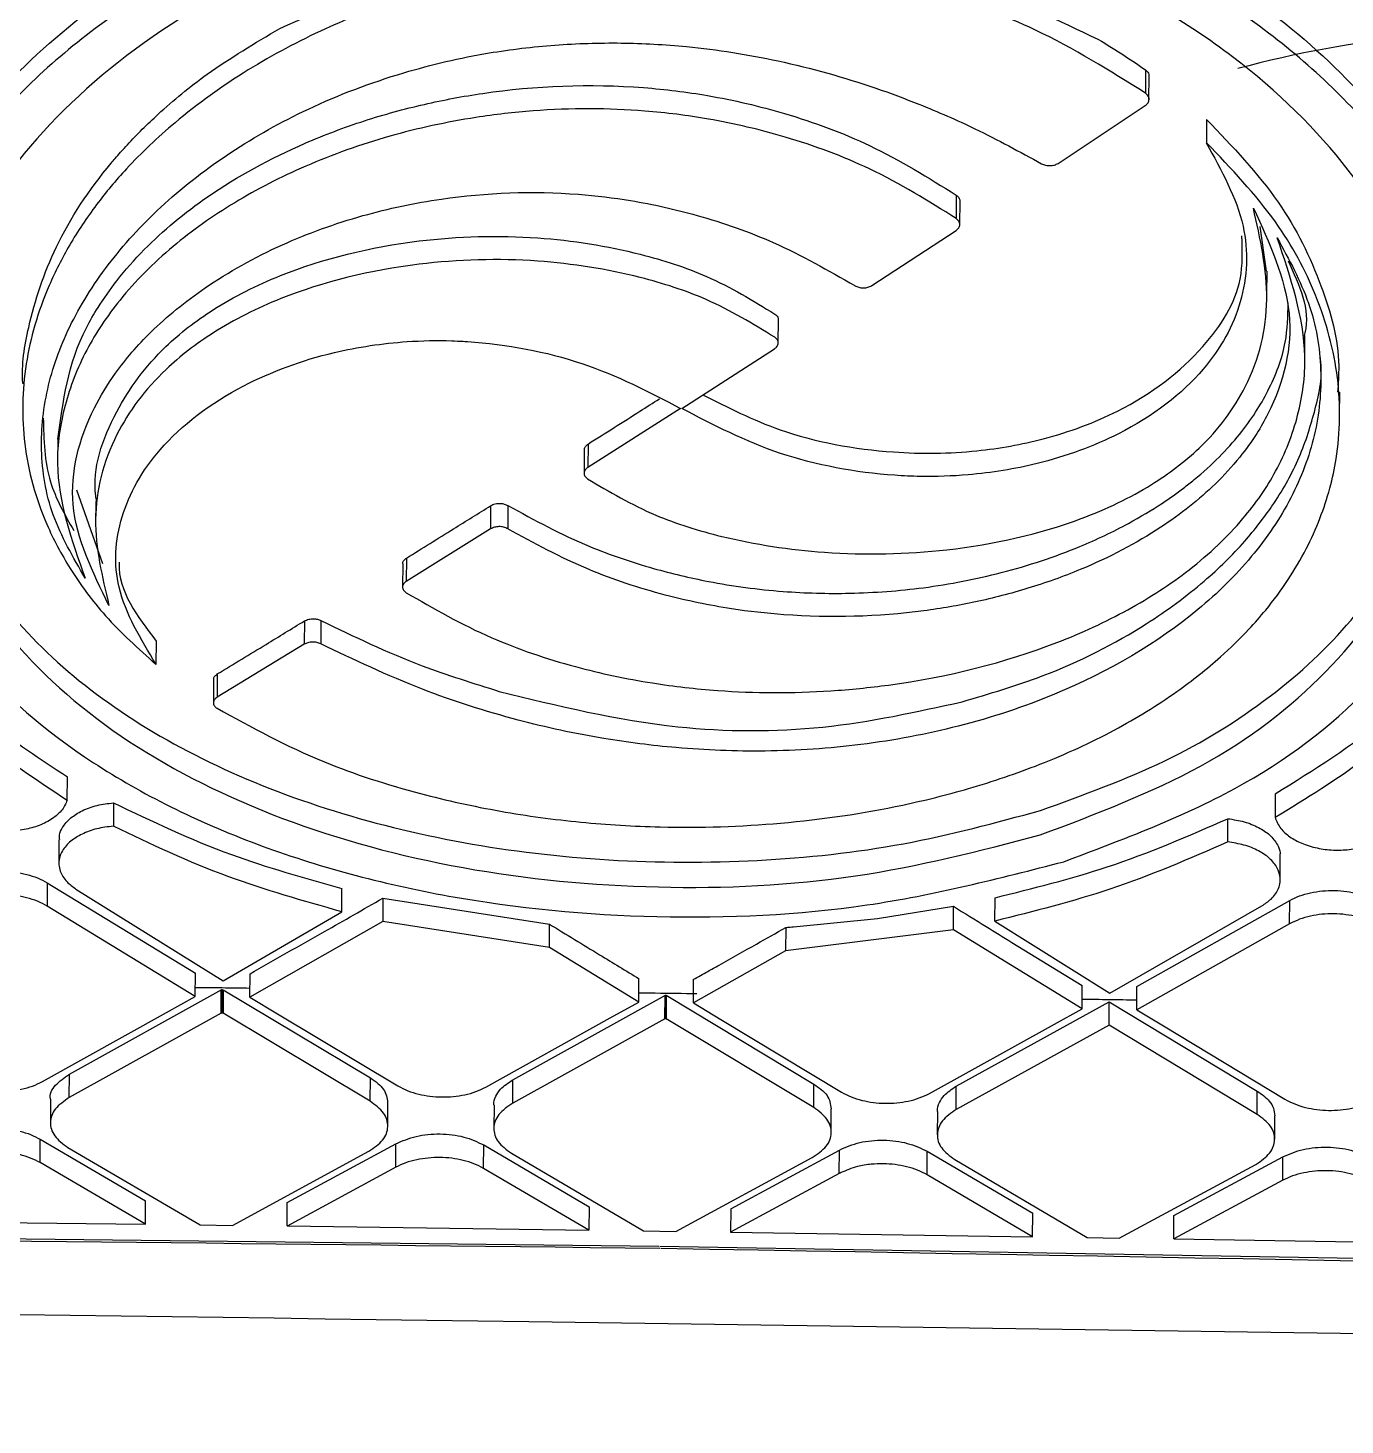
# Model space of a CAD drawing. Extents: x 943 to 1030, y 781 to 934.
# Drawn here: x 1008.82 to 1009.88, y 876.994 to 878.118 of the extents above; entities that cross this region are included whole.
import ezdxf

# ---------------------------------------------------------------- set-up
doc = ezdxf.new("R2010")
doc.units = 0
doc.header["$MEASUREMENT"] = 0
doc.layers.add('1', color=4, linetype='Continuous')

# ---------------------------------------------------------------- blocks, each defined once
blk = doc.blocks.new('AIRA')
at = {"layer": '1', "color": 3, "linetype": 'Continuous', "lineweight": 25}
for p, q in [((66.5416, 74.918), (66.5415, 74.8993)), ((66.5444, 74.8943), (66.5446, 74.913)), ((66.4713, 74.8428), (66.5414, 74.8893)), ((66.5908, 74.8781), (66.5907, 74.8594)), ((66.3893, 74.8172), (66.3892, 74.7985)), ((66.3921, 74.7936), (66.3923, 74.8123)), ((66.3213, 74.7445), (66.3891, 74.7887)), ((66.6335, 74.7919), (66.6387, 74.7562)), ((66.6393, 74.7375), (66.6394, 74.7562)), ((66.246, 74.6983), (66.2461, 74.717)), ((66.6698, 74.6855), (66.6699, 74.7042)), ((66.1683, 74.6456), (66.2429, 74.6935)), ((66.6978, 74.6399), (66.698, 74.6587)), ((66.1674, 74.6456), (66.0928, 74.5982)), ((65.666, 74.6208), (65.6659, 74.6021)), ((66.0929, 74.617), (66.0928, 74.5982)), ((66.0899, 74.6123), (66.0898, 74.5936)), ((65.6811, 74.5802), (65.7021, 74.521)), ((65.6966, 74.5709), (65.6965, 74.5522)), ((66.0145, 74.5674), (66.0144, 74.5487)), ((66.0283, 74.5675), (66.0282, 74.5488)), ((66.0144, 74.5487), (65.9466, 74.5065)), ((65.9468, 74.5252), (65.9466, 74.5065)), ((65.9437, 74.5207), (65.9436, 74.5019)), ((65.8646, 74.4747), (65.8645, 74.4559)), ((65.8779, 74.475), (65.8777, 74.4563)), ((65.7452, 74.4583), (65.7451, 74.4396)), ((65.8645, 74.4559), (65.7944, 74.4133)), ((65.7915, 74.4276), (65.7914, 74.4088)), ((65.7945, 74.432), (65.7944, 74.4133)), ((65.6737, 74.3305), (65.6738, 74.3492)), ((66.646, 74.3354), (66.6459, 74.3167)), ((65.7109, 74.3283), (65.7108, 74.3096)), ((66.6078, 74.2969), (66.6079, 74.3156)), ((65.667, 74.2985), (65.6669, 74.2797)), ((66.65, 74.2665), (66.6501, 74.2853)), ((65.6576, 74.264), (65.6575, 74.2452)), ((65.6576, 74.264), (65.7768, 74.1914)), ((65.6807, 74.259), (65.7991, 74.1852)), ((65.8946, 74.2407), (65.8947, 74.2595)), ((65.7767, 74.1726), (65.6575, 74.2452)), ((65.9278, 74.2516), (65.9277, 74.2328)), ((65.9278, 74.2516), (66.0618, 74.2308)), ((66.3259, 74.2354), (66.387, 74.2451)), ((66.387, 74.2263), (66.387, 74.2451)), ((66.4204, 74.2332), (66.4205, 74.252)), ((66.513, 74.1751), (66.6352, 74.2454)), ((66.5347, 74.1807), (66.6577, 74.2498)), ((66.6576, 74.231), (66.6577, 74.2498)), ((65.7991, 74.1852), (65.8946, 74.2407)), ((65.9277, 74.2328), (65.8207, 74.1721)), ((66.0618, 74.212), (65.9277, 74.2328)), ((66.0618, 74.212), (66.0618, 74.2308)), ((66.2583, 74.2285), (66.3259, 74.2354)), ((66.4204, 74.2332), (66.513, 74.1751)), ((66.6576, 74.231), (66.5346, 74.1619)), ((66.252, 74.2281), (66.2519, 74.2093)), ((66.387, 74.2263), (66.2519, 74.2093)), ((66.4906, 74.1626), (66.387, 74.2263)), ((66.1337, 74.1681), (66.0618, 74.212)), ((66.2519, 74.2093), (66.1777, 74.1674)), ((66.4341, 74.216), (66.4907, 74.1814)), ((65.7767, 74.1726), (65.7768, 74.1914)), ((65.8207, 74.1721), (65.8208, 74.1909)), ((66.1337, 74.1681), (66.1338, 74.1869)), ((66.1777, 74.1674), (66.1777, 74.1863)), ((65.6754, 74.1101), (65.7982, 74.1782)), ((65.7976, 74.1591), (65.7977, 74.178)), ((65.7984, 74.1596), (65.7984, 74.1784)), ((65.7992, 74.1779), (65.7991, 74.1591)), ((65.7992, 74.1779), (65.9177, 74.1071)), ((66.4906, 74.1626), (66.4907, 74.1814)), ((66.5346, 74.1619), (66.5347, 74.1807)), ((65.7535, 74.1596), (65.7767, 74.1726)), ((65.8207, 74.1721), (65.843, 74.1587)), ((66.0324, 74.1056), (66.1551, 74.1736)), ((66.1108, 74.1553), (66.1337, 74.1681)), ((66.1548, 74.1546), (66.1549, 74.1734)), ((66.1553, 74.1549), (66.1554, 74.1738)), ((66.1557, 74.1736), (66.2746, 74.1021)), ((66.1559, 74.1734), (66.1558, 74.1546)), ((66.1777, 74.1674), (66.1998, 74.154)), ((66.3893, 74.1004), (66.5123, 74.1683)), ((66.5123, 74.1683), (66.6316, 74.0965)), ((66.5123, 74.1494), (66.5123, 74.1682)), ((65.6537, 74.1041), (65.7535, 74.1596)), ((65.7976, 74.1591), (65.6753, 74.0912)), ((65.7976, 74.1591), (65.7984, 74.1596)), ((65.7984, 74.1596), (65.7991, 74.1591)), ((65.9176, 74.0882), (65.7991, 74.1591)), ((65.843, 74.1587), (65.9399, 74.1006)), ((66.0106, 74.0996), (66.1108, 74.1553)), ((66.1548, 74.1546), (66.0323, 74.0867)), ((66.1548, 74.1546), (66.1553, 74.1549)), ((66.1553, 74.1549), (66.1558, 74.1546)), ((66.2745, 74.0833), (66.1558, 74.1546)), ((66.1998, 74.154), (66.2969, 74.0956)), ((66.4683, 74.1502), (66.4906, 74.1626)), ((66.5346, 74.1619), (66.5561, 74.1488)), ((66.3676, 74.0945), (66.4683, 74.1502)), ((66.5123, 74.1494), (66.3892, 74.0816)), ((66.6315, 74.0777), (66.5123, 74.1494)), ((66.5561, 74.1488), (66.6538, 74.0899)), ((65.6753, 74.0912), (65.6754, 74.1101)), ((65.9176, 74.0882), (65.9177, 74.1071)), ((66.0323, 74.0867), (66.0324, 74.1056)), ((66.2745, 74.0833), (66.2746, 74.1021)), ((66.3892, 74.0816), (66.3893, 74.1004)), ((66.6315, 74.0777), (66.6316, 74.0965)), ((65.6602, 74.0898), (65.6601, 74.0709)), ((65.9317, 74.0682), (65.9318, 74.0871)), ((66.0172, 74.0852), (66.0171, 74.0663)), ((66.2886, 74.0633), (66.2887, 74.0822)), ((66.3741, 74.0801), (66.374, 74.0612)), ((66.6456, 74.0577), (66.6457, 74.0765)), ((65.6519, 74.0389), (65.652, 74.0577)), ((65.652, 74.0577), (65.7368, 74.0082)), ((65.6742, 74.051), (65.7807, 73.9888)), ((65.8507, 74.0067), (65.9382, 74.0541)), ((65.9381, 74.0352), (65.9382, 74.0541)), ((66.0088, 74.0342), (66.0089, 74.0531)), ((66.0089, 74.0531), (66.0937, 74.0034)), ((65.8066, 73.9884), (65.9165, 74.048)), ((66.0312, 74.0464), (66.1376, 73.9839)), ((66.1636, 73.9835), (66.2734, 74.043)), ((66.2077, 74.0018), (66.2952, 74.049)), ((66.2951, 74.0302), (66.2952, 74.049)), ((66.3658, 74.0291), (66.3659, 74.048)), ((66.3659, 74.048), (66.4508, 73.9982)), ((66.3881, 74.0413), (66.4947, 73.9786)), ((66.5644, 73.9964), (66.6521, 74.0436)), ((66.652, 74.0247), (66.6521, 74.0435)), ((65.7367, 73.9893), (65.6519, 74.0389)), ((65.9381, 74.0352), (65.8506, 73.9878)), ((66.0936, 73.9845), (66.0088, 74.0342)), ((66.2951, 74.0302), (66.2076, 73.9829)), ((66.4507, 73.9793), (66.3658, 74.0291)), ((66.5204, 73.9782), (66.6304, 74.0375)), ((66.652, 74.0247), (66.5643, 73.9775)), ((66.1499, 73.9714), (63.2414, 74.0056)), ((65.7367, 73.9893), (65.7368, 74.0082)), ((65.8506, 73.9879), (65.8507, 74.0067)), ((66.0937, 74.0034), (66.0936, 73.9845)), ((66.2077, 74.0018), (66.2076, 73.9829)), ((66.4507, 73.9793), (66.4508, 73.9982)), ((66.5643, 73.9775), (66.5644, 73.9964)), ((65.4935, 73.9924), (65.7367, 73.9893)), ((65.7807, 73.9888), (65.8066, 73.9884)), ((65.8506, 73.9879), (66.0936, 73.9845)), ((66.1376, 73.9839), (66.1636, 73.9835)), ((66.2076, 73.9829), (66.4507, 73.9793)), ((66.4947, 73.9786), (66.5204, 73.9782)), ((66.5643, 73.9775), (66.808, 73.9736)), ((69.5833, 73.9126), (66.1508, 73.9714))]:
    blk.add_line(p, q, dxfattribs=at)
blk.add_arc((66.8462, 74.0675), 0.8821, 95.6908, 105.1331, dxfattribs=at)
for points, knots in [([(65.5213, 74.6608), (65.5206, 74.6752), (65.5185, 74.7177), (65.5422, 74.7891), (65.5899, 74.8706), (65.6611, 74.9455), (65.7518, 75.01), (65.8583, 75.0615), (65.9766, 75.0972), (66.1023, 75.1155), (66.2303, 75.1153), (66.3561, 75.0969), (66.4747, 75.061), (66.5815, 75.0092), (66.6725, 74.9442), (66.7444, 74.8691), (66.7929, 74.7871), (66.8176, 74.7133), (66.8156, 74.6685), (66.8148, 74.6518)], [0, 0, 0, 0, 0.032147, 0.094364, 0.156218, 0.218419, 0.280436, 0.342452, 0.40464, 0.466501, 0.528728, 0.590641, 0.652742, 0.714892, 0.776828, 0.839045, 0.900888, 0.963085, 1, 1, 1, 1]), ([(66.4758, 74.281), (66.4238, 74.2676), (66.3198, 74.2408), (66.1479, 74.2328), (65.9789, 74.249), (65.8222, 74.2913), (65.6893, 74.3573), (65.5892, 74.4436), (65.5286, 74.5455), (65.5112, 74.6568), (65.5385, 74.7707), (65.6088, 74.8792), (65.7174, 74.9737), (65.8567, 75.0461), (66.017, 75.0904), (66.1876, 75.1025), (66.3569, 75.0818), (66.5133, 75.0296), (66.6461, 74.9509), (66.7466, 74.8521), (66.8074, 74.7409), (66.8246, 74.6262), (66.7973, 74.5157), (66.7266, 74.4176), (66.6196, 74.3351), (66.5237, 74.299), (66.4758, 74.281)], [0, 0, 0, 0, 0.0416073, 0.0832415, 0.1248684, 0.1664634, 0.208051, 0.2497011, 0.2914263, 0.3332008, 0.3749698, 0.4167, 0.4583912, 0.5000236, 0.5416071, 0.5831929, 0.624799, 0.6664157, 0.7080563, 0.7497138, 0.7913821, 0.8331245, 0.8749395, 0.9167276, 0.958401, 1, 1, 1, 1]), ([(66.4569, 74.3025), (66.4081, 74.2898), (66.3105, 74.2645), (66.1491, 74.2568), (65.9904, 74.2721), (65.8434, 74.3121), (65.7187, 74.3744), (65.6248, 74.4558), (65.568, 74.5517), (65.5517, 74.6563), (65.5772, 74.7632), (65.6432, 74.8648), (65.7451, 74.9531), (65.8758, 75.0207), (66.0262, 75.062), (66.1864, 75.0732), (66.3453, 75.0539), (66.492, 75.0052), (66.6167, 74.9317), (66.711, 74.8393), (66.7681, 74.7353), (66.7841, 74.6276), (66.7585, 74.5238), (66.6922, 74.4313), (66.5918, 74.3536), (66.5019, 74.3195), (66.4569, 74.3025)], [0, 0, 0, 0, 0.04161, 0.083271, 0.124923, 0.166513, 0.208078, 0.24971, 0.291446, 0.33324, 0.375013, 0.41673, 0.458406, 0.500035, 0.541625, 0.583217, 0.624828, 0.666452, 0.708096, 0.749746, 0.791398, 0.83314, 0.874969, 0.916762, 0.958421, 1, 1, 1, 1]), ([(65.8449, 74.9514), (65.8783, 74.9661), (65.9451, 74.9955), (66.0611, 75.0191), (66.1804, 75.026), (66.2977, 75.0147), (66.4085, 74.988), (66.4717, 74.9578), (66.5033, 74.9427)], [0, 0, 0, 0, 0.169303, 0.338553, 0.507998, 0.672476, 0.836534, 1, 1, 1, 1]), ([(66.5415, 74.8993), (66.5128, 74.9173), (66.463, 74.9486), (66.3833, 74.9786), (66.3142, 74.9966), (66.2493, 75.007), (66.1739, 75.0124), (66.0861, 75.0087), (66.0038, 74.994), (65.9353, 74.9735), (65.8774, 74.9505), (65.8163, 74.918), (65.763, 74.8795), (65.7238, 74.8423), (65.696, 74.809), (65.6751, 74.7777), (65.6586, 74.7451), (65.6471, 74.7131), (65.6375, 74.6704), (65.6366, 74.616), (65.6516, 74.5608), (65.676, 74.5151), (65.7041, 74.4766), (65.7309, 74.4524), (65.7451, 74.4396)], [0, 0, 0, 0, 0.071765, 0.125006, 0.16829, 0.20998, 0.250058, 0.311062, 0.374943, 0.409259, 0.450926, 0.499892, 0.55297, 0.594623, 0.624816, 0.657688, 0.689468, 0.720167, 0.749798, 0.811119, 0.874697, 0.911518, 0.953228, 1, 1, 1, 1]), ([(65.6381, 74.6656), (65.638, 74.6657), (65.6367, 74.6807), (65.643, 74.7179), (65.6624, 74.7781), (65.692, 74.8228), (65.7126, 74.8472), (65.717, 74.8521), (65.7279, 74.8642), (65.7498, 74.8859), (65.7892, 74.9184), (65.8248, 74.9395), (65.8449, 74.9514)], [0, 0, 0, 0, 0.001733, 0.141663, 0.346493, 0.569859, 0.583137, 0.600526, 0.622026, 0.711151, 0.837165, 1, 1, 1, 1]), ([(65.6881, 74.5092), (65.6784, 74.526), (65.6593, 74.5589), (65.6507, 74.6119), (65.6564, 74.6641), (65.6755, 74.7154), (65.7071, 74.7647), (65.7504, 74.8112), (65.804, 74.8527), (65.8684, 74.8889), (65.9391, 74.9158), (66.0069, 74.9317), (66.066, 74.9387), (66.1194, 74.9404), (66.1799, 74.9371), (66.2493, 74.926), (66.3114, 74.9086), (66.3635, 74.8891), (66.4088, 74.8694), (66.4404, 74.8521), (66.458, 74.8425)], [0, 0, 0, 0, 0.065194, 0.128364, 0.190127, 0.250499, 0.313175, 0.375745, 0.438233, 0.500702, 0.568919, 0.62554, 0.667532, 0.70929, 0.75054, 0.809494, 0.875552, 0.906193, 0.947652, 1, 1, 1, 1]), ([(66.5033, 74.9427), (66.5106, 74.9383), (66.5238, 74.9303), (66.5362, 74.9218), (66.5416, 74.918)], [0, 0, 0, 0, 0.5600013, 1, 1, 1, 1]), ([(66.5416, 74.918), (66.5426, 74.9172), (66.5443, 74.9157), (66.5444, 74.9138), (66.5444, 74.913)], [0, 0, 0, 0, 0.560879, 1, 1, 1, 1]), ([(65.6662, 74.6208), (65.6702, 74.6512), (65.675, 74.6873), (65.6994, 74.7288), (65.7143, 74.7501), (65.7415, 74.781), (65.7893, 74.8207), (65.8513, 74.8546), (65.9118, 74.8775), (65.9599, 74.8907), (66.034, 74.9047), (66.1123, 74.9077), (66.1937, 74.8976), (66.2556, 74.883), (66.325, 74.8573), (66.3668, 74.8313), (66.3893, 74.8172)], [0, 0, 0, 0, 0.138777, 0.165083, 0.200075, 0.243726, 0.325075, 0.425818, 0.480585, 0.532687, 0.581782, 0.712391, 0.765022, 0.830747, 0.908851, 1, 1, 1, 1]), ([(66.5414, 74.8893), (66.5422, 74.89), (66.5439, 74.8915), (66.5447, 74.8943), (66.544, 74.8971), (66.5423, 74.8985), (66.5415, 74.8993)], [0, 0, 0, 0, 0.250502, 0.500463, 0.75034, 1, 1, 1, 1]), ([(66.3892, 74.7985), (66.3668, 74.8125), (66.3251, 74.8385), (66.256, 74.8641), (66.1943, 74.8787), (66.1412, 74.8854), (66.0938, 74.8873), (66.0483, 74.8856), (65.9939, 74.8793), (65.9315, 74.8657), (65.8659, 74.8423), (65.8072, 74.8121), (65.7562, 74.776), (65.7162, 74.7356), (65.6871, 74.6921), (65.6701, 74.6478), (65.661, 74.5851), (65.6772, 74.5397), (65.6881, 74.5092)], [0, 0, 0, 0, 0.079212, 0.147067, 0.204154, 0.249841, 0.288685, 0.32878, 0.369751, 0.433602, 0.500202, 0.562695, 0.62519, 0.692363, 0.749977, 0.810913, 0.872908, 1, 1, 1, 1]), ([(66.5908, 74.8781), (66.6116, 74.8564), (66.6516, 74.8143), (66.6844, 74.7463), (66.6987, 74.6941), (66.6967, 74.6658), (66.6962, 74.6587)], [0, 0, 0, 0, 0.323989, 0.626257, 0.906917, 1, 1, 1, 1]), ([(65.7943, 74.4044), (65.8221, 74.3891), (65.872, 74.3619), (65.9515, 74.3364), (66.0214, 74.3209), (66.0863, 74.3121), (66.1619, 74.3075), (66.2498, 74.3103), (66.333, 74.3226), (66.4022, 74.3399), (66.4599, 74.3595), (66.5166, 74.3855), (66.5646, 74.4151), (66.5997, 74.443), (66.6227, 74.4653), (66.6409, 74.486), (66.6567, 74.5075), (66.6712, 74.5322), (66.6823, 74.5568), (66.6903, 74.581), (66.6982, 74.6184), (66.6992, 74.6706), (66.6818, 74.7351), (66.6475, 74.7999), (66.6106, 74.8386), (66.5907, 74.8594)], [0, 0, 0, 0, 0.0698202, 0.1250185, 0.1680811, 0.2097559, 0.2500688, 0.3111713, 0.3749516, 0.4110505, 0.4525719, 0.4999024, 0.5447512, 0.5805629, 0.6072528, 0.624872, 0.6517482, 0.6777148, 0.702742, 0.7268055, 0.7498886, 0.8117375, 0.8747931, 0.9325963, 1, 1, 1, 1]), ([(66.5905, 74.8593), (66.6027, 74.8372), (66.6258, 74.7956), (66.6226, 74.7313), (66.5902, 74.6718), (66.5307, 74.6265), (66.461, 74.6009), (66.4052, 74.5918), (66.3663, 74.5905), (66.3148, 74.5928), (66.2445, 74.6059), (66.1938, 74.6324), (66.1683, 74.6456)], [0, 0, 0, 0, 0.132033, 0.249113, 0.361943, 0.498691, 0.597233, 0.672135, 0.722671, 0.749381, 0.874278, 1, 1, 1, 1]), ([(66.458, 74.8425), (66.459, 74.8421), (66.4611, 74.8412), (66.4648, 74.8409), (66.4684, 74.8413), (66.4703, 74.8423), (66.4713, 74.8428)], [0, 0, 0, 0, 0.250549, 0.500354, 0.750161, 1, 1, 1, 1]), ([(65.7073, 74.4872), (65.6942, 74.5138), (65.6689, 74.5652), (65.6854, 74.631), (65.7131, 74.6766), (65.7418, 74.7098), (65.7858, 74.7456), (65.8435, 74.7778), (65.9087, 74.8015), (65.9886, 74.8185), (66.063, 74.8213), (66.1318, 74.8129), (66.1852, 74.8009), (66.2474, 74.779), (66.2863, 74.7566), (66.3076, 74.7445)], [0, 0, 0, 0, 0.1297544, 0.2495371, 0.2946561, 0.3515778, 0.4199063, 0.5000344, 0.5733095, 0.6393598, 0.749656, 0.7922683, 0.8482937, 0.9172429, 1, 1, 1, 1]), ([(66.3893, 74.8172), (66.3903, 74.8164), (66.392, 74.8149), (66.3921, 74.8131), (66.3921, 74.8123)], [0, 0, 0, 0, 0.562186, 1, 1, 1, 1]), ([(66.6284, 74.8069), (66.6414, 74.7787), (66.6668, 74.7236), (66.6516, 74.6609), (66.6306, 74.624), (66.6169, 74.605), (66.5929, 74.5788), (66.5523, 74.5466), (66.4999, 74.5191), (66.4481, 74.5006), (66.4058, 74.4896), (66.341, 74.4784), (66.2735, 74.4765), (66.2039, 74.4844), (66.1505, 74.4956), (66.0883, 74.5161), (66.0494, 74.5372), (66.0282, 74.5488)], [0, 0, 0, 0, 0.12746, 0.249501, 0.275267, 0.307517, 0.346177, 0.415837, 0.49999, 0.548295, 0.594048, 0.637018, 0.749672, 0.792361, 0.848381, 0.917299, 1, 1, 1, 1]), ([(66.0925, 74.589), (66.1101, 74.5786), (66.1424, 74.5595), (66.2078, 74.5392), (66.2874, 74.527), (66.3882, 74.5291), (66.4793, 74.5497), (66.5452, 74.5815), (66.5918, 74.617), (66.6286, 74.6665), (66.6448, 74.7336), (66.6339, 74.7823), (66.6284, 74.8069)], [0, 0, 0, 0, 0.082274, 0.151495, 0.250332, 0.365358, 0.499812, 0.582327, 0.651616, 0.749665, 0.873373, 1, 1, 1, 1]), ([(66.3891, 74.7887), (66.3899, 74.7894), (66.3916, 74.7908), (66.3924, 74.7936), (66.3917, 74.7963), (66.39, 74.7978), (66.3892, 74.7985)], [0, 0, 0, 0, 0.2505217, 0.5004376, 0.7502919, 1, 1, 1, 1]), ([(65.6973, 74.571), (65.6971, 74.5724), (65.6932, 74.5961), (65.7085, 74.6404), (65.7447, 74.6911), (65.7921, 74.7276), (65.8578, 74.7609), (65.9484, 74.7831), (66.0491, 74.7859), (66.1277, 74.7733), (66.1932, 74.7522), (66.2256, 74.7324), (66.2433, 74.7216)], [0, 0, 0, 0, 0.008817, 0.148, 0.264943, 0.342362, 0.431859, 0.588952, 0.715499, 0.827521, 0.906027, 1, 1, 1, 1]), ([(66.6476, 74.7829), (66.6571, 74.7655), (66.6759, 74.7309), (66.6849, 74.6767), (66.6798, 74.6238), (66.6605, 74.573), (66.6287, 74.5257), (66.5712, 74.4688), (66.4907, 74.4211), (66.3937, 74.3889), (66.3145, 74.3739), (66.2375, 74.3687), (66.1677, 74.3715), (66.1009, 74.3799), (66.0318, 74.395), (65.9542, 74.4198), (65.9045, 74.4435), (65.8777, 74.4563)], [0, 0, 0, 0, 0.063374, 0.126016, 0.188529, 0.250442, 0.313233, 0.375705, 0.500277, 0.569246, 0.633507, 0.694135, 0.750208, 0.796792, 0.853759, 0.921501, 1, 1, 1, 1]), ([(65.9465, 74.4974), (65.9687, 74.4846), (66.01, 74.4609), (66.0786, 74.4377), (66.1406, 74.4245), (66.1944, 74.4183), (66.2426, 74.4165), (66.2887, 74.418), (66.3675, 74.4258), (66.451, 74.4469), (66.5285, 74.4827), (66.5798, 74.516), (66.6197, 74.5539), (66.6489, 74.5959), (66.6659, 74.6399), (66.6745, 74.7032), (66.6584, 74.751), (66.6476, 74.7829)], [0, 0, 0, 0, 0.0783399, 0.1457765, 0.2031057, 0.2499682, 0.2894403, 0.3299482, 0.3712779, 0.4999912, 0.5625451, 0.6250215, 0.6931382, 0.749874, 0.8122081, 0.8747125, 1, 1, 1, 1]), ([(66.1854, 74.6566), (66.2054, 74.6464), (66.2506, 74.6234), (66.3293, 74.6087), (66.4024, 74.6095), (66.4644, 74.6208), (66.5315, 74.6457), (66.5888, 74.69), (66.6207, 74.7412), (66.6196, 74.7727), (66.6192, 74.7845)], [0, 0, 0, 0, 0.124094, 0.281248, 0.392494, 0.48395, 0.598642, 0.772306, 0.915201, 1, 1, 1, 1]), ([(66.2432, 74.7029), (66.2255, 74.7137), (66.1931, 74.7335), (66.1276, 74.7546), (66.0492, 74.7672), (65.9485, 74.7644), (65.8581, 74.7423), (65.7923, 74.7091), (65.745, 74.6727), (65.7073, 74.6219), (65.6909, 74.5555), (65.7018, 74.5102), (65.7073, 74.4872)], [0, 0, 0, 0, 0.082733, 0.151849, 0.250467, 0.361894, 0.499977, 0.578834, 0.647005, 0.749791, 0.872792, 1, 1, 1, 1]), ([(66.6564, 74.7645), (66.6654, 74.7449), (66.6747, 74.7245), (66.6696, 74.705), (66.6694, 74.7043)], [0, 0, 0, 0, 0.963364, 1, 1, 1, 1]), ([(66.3076, 74.7444), (66.3086, 74.7439), (66.3106, 74.7429), (66.3145, 74.7425), (66.3183, 74.7429), (66.3203, 74.744), (66.3213, 74.7445)], [0, 0, 0, 0, 0.2506527, 0.5004757, 0.7502623, 1, 1, 1, 1]), ([(66.0283, 74.5675), (66.0496, 74.5559), (66.0859, 74.5362), (66.1418, 74.5172), (66.194, 74.5048), (66.2472, 74.4976), (66.3056, 74.4961), (66.3651, 74.5005), (66.4281, 74.5128), (66.4833, 74.5311), (66.5255, 74.5512), (66.5527, 74.5675), (66.5698, 74.5796), (66.5853, 74.5918), (66.6009, 74.606), (66.6173, 74.6242), (66.6303, 74.642), (66.6442, 74.6664), (66.6556, 74.6957), (66.6562, 74.7199), (66.6565, 74.7305)], [0, 0, 0, 0, 0.097009, 0.164686, 0.21929, 0.290654, 0.353123, 0.422687, 0.499092, 0.582469, 0.639622, 0.683123, 0.71277, 0.728617, 0.768943, 0.806778, 0.841951, 0.874365, 0.945146, 1, 1, 1, 1]), ([(66.2433, 74.7216), (66.2442, 74.7208), (66.2458, 74.7195), (66.2459, 74.7177), (66.2459, 74.717)], [0, 0, 0, 0, 0.570604, 1, 1, 1, 1]), ([(66.2429, 74.6935), (66.2437, 74.6942), (66.2454, 74.6955), (66.2462, 74.6982), (66.2456, 74.7008), (66.244, 74.7022), (66.2432, 74.7029)], [0, 0, 0, 0, 0.25059, 0.50046, 0.750279, 1, 1, 1, 1]), ([(65.7453, 74.4397), (65.7329, 74.46), (65.7098, 74.4978), (65.7133, 74.5589), (65.7458, 74.6169), (65.8072, 74.664), (65.8803, 74.691), (65.9391, 74.6998), (65.9743, 74.7005), (65.9902, 74.6998), (65.9944, 74.6996), (65.9955, 74.6995), (66.0276, 74.6974), (66.0912, 74.6853), (66.142, 74.6589), (66.1674, 74.6456)], [0, 0, 0, 0, 0.134297, 0.249137, 0.364308, 0.498759, 0.6074, 0.685672, 0.73276, 0.744881, 0.748075, 0.749211, 0.74935, 0.874263, 1, 1, 1, 1]), ([(66.3939, 74.4096), (66.4159, 74.4161), (66.4701, 74.4322), (66.5357, 74.466), (66.5877, 74.5042), (66.6205, 74.5364), (66.6458, 74.569), (66.6657, 74.6036), (66.678, 74.6426), (66.6845, 74.6705), (66.6824, 74.6854), (66.6822, 74.6867)], [0, 0, 0, 0, 0.132855, 0.328663, 0.45937, 0.568788, 0.658166, 0.768986, 0.878983, 0.98919, 1, 1, 1, 1]), ([(65.5611, 74.6612), (65.5606, 74.6484), (65.5592, 74.6093), (65.5821, 74.5465), (65.6272, 74.4761), (65.6945, 74.414), (65.7797, 74.362), (65.8802, 74.3218), (65.9914, 74.2942), (66.1094, 74.2802), (66.2295, 74.2799), (66.3483, 74.2926), (66.4209, 74.3124), (66.4572, 74.3222)], [0, 0, 0, 0, 0.046299, 0.141507, 0.237113, 0.332134, 0.427706, 0.522982, 0.618258, 0.713503, 0.808867, 0.904532, 1, 1, 1, 1]), ([(66.0929, 74.617), (66.1068, 74.6258), (66.126, 74.6379), (66.1451, 74.6501), (66.1503, 74.6534)], [0, 0, 0, 0, 0.727858, 1, 1, 1, 1]), ([(66.4572, 74.3222), (66.4914, 74.3346), (66.5598, 74.3594), (66.644, 74.412), (66.7107, 74.4739), (66.7552, 74.5443), (66.7769, 74.6051), (66.7755, 74.6422), (66.775, 74.6529)], [0, 0, 0, 0, 0.18549, 0.371005, 0.555879, 0.740698, 0.925456, 1, 1, 1, 1]), ([(65.6544, 74.6379), (65.6548, 74.6205), (65.6553, 74.5891), (65.6716, 74.5603), (65.6789, 74.5474)], [0, 0, 0, 0, 0.554209, 1, 1, 1, 1]), ([(66.0901, 74.6123), (66.09, 74.6125), (66.0898, 74.6135), (66.0908, 74.6152), (66.0922, 74.6164), (66.0929, 74.617)], [0, 0, 0, 0, 0.135824, 0.567207, 1, 1, 1, 1]), ([(66.0928, 74.5982), (66.092, 74.5976), (66.0903, 74.5963), (66.0895, 74.5937), (66.0901, 74.5911), (66.0917, 74.5897), (66.0925, 74.589)], [0, 0, 0, 0, 0.2505918, 0.5004618, 0.7502806, 1, 1, 1, 1]), ([(66.0145, 74.5674), (66.0157, 74.568), (66.0179, 74.5691), (66.022, 74.5694), (66.0256, 74.5688), (66.0274, 74.5679), (66.0283, 74.5675)], [0, 0, 0, 0, 0.279337, 0.558863, 0.77903, 1, 1, 1, 1]), ([(65.9468, 74.5252), (65.9594, 74.5331), (65.982, 74.5471), (66.0046, 74.5612), (66.0145, 74.5674)], [0, 0, 0, 0, 0.56, 1, 1, 1, 1]), ([(66.0282, 74.5487), (66.0271, 74.5492), (66.0251, 74.5503), (66.0212, 74.5507), (66.0174, 74.5502), (66.0154, 74.5492), (66.0144, 74.5487)], [0, 0, 0, 0, 0.250649, 0.500471, 0.750259, 1, 1, 1, 1]), ([(65.9439, 74.5207), (65.9438, 74.5209), (65.9436, 74.5218), (65.9446, 74.5235), (65.946, 74.5247), (65.9468, 74.5252)], [0, 0, 0, 0, 0.123234, 0.560979, 1, 1, 1, 1]), ([(65.7155, 74.522), (65.7155, 74.5216), (65.7143, 74.4992), (65.73, 74.4786), (65.7454, 74.4584)], [0, 0, 0, 0, 0.0162268, 1, 1, 1, 1]), ([(65.9466, 74.5065), (65.9458, 74.5059), (65.9441, 74.5045), (65.9434, 74.502), (65.944, 74.4994), (65.9457, 74.4981), (65.9465, 74.4974)], [0, 0, 0, 0, 0.2505314, 0.5004487, 0.750298, 1, 1, 1, 1]), ([(65.7945, 74.432), (65.8076, 74.44), (65.831, 74.4541), (65.8543, 74.4684), (65.8646, 74.4747)], [0, 0, 0, 0, 0.56, 1, 1, 1, 1]), ([(65.8646, 74.4747), (65.8657, 74.4752), (65.8679, 74.4762), (65.8717, 74.4766), (65.8752, 74.4762), (65.877, 74.4754), (65.8779, 74.475)], [0, 0, 0, 0, 0.27941, 0.558966, 0.779125, 1, 1, 1, 1]), ([(65.8779, 74.475), (65.9044, 74.4622), (65.9495, 74.4404), (66.0004, 74.4246), (66.0214, 74.418)], [0, 0, 0, 0, 0.586688, 1, 1, 1, 1]), ([(65.5471, 74.4555), (65.5547, 74.4468), (65.5739, 74.4251), (65.6143, 74.3884), (65.6522, 74.3635), (65.6738, 74.3492)], [0, 0, 0, 0, 0.222556, 0.555921, 1, 1, 1, 1]), ([(65.8777, 74.4563), (65.8767, 74.4567), (65.8747, 74.4576), (65.8709, 74.4578), (65.8673, 74.4573), (65.8654, 74.4564), (65.8645, 74.4559)], [0, 0, 0, 0, 0.253013, 0.503608, 0.752579, 1, 1, 1, 1]), ([(66.7781, 74.4379), (66.7643, 74.4238), (66.7274, 74.3859), (66.6773, 74.3548), (66.646, 74.3354)], [0, 0, 0, 0, 0.3742221, 1, 1, 1, 1]), ([(65.7916, 74.4276), (65.7916, 74.4278), (65.7914, 74.4287), (65.7923, 74.4303), (65.7938, 74.4315), (65.7945, 74.432)], [0, 0, 0, 0, 0.121294, 0.560019, 1, 1, 1, 1]), ([(65.7944, 74.4133), (65.7935, 74.4126), (65.7919, 74.4114), (65.7911, 74.4089), (65.7918, 74.4063), (65.7935, 74.405), (65.7943, 74.4044)], [0, 0, 0, 0, 0.250537, 0.5005, 0.750359, 1, 1, 1, 1]), ([(66.0214, 74.418), (66.0686, 74.4064), (66.1525, 74.3858), (66.2831, 74.3851), (66.357, 74.4015), (66.3939, 74.4096)], [0, 0, 0, 0, 0.391322, 0.696056, 1, 1, 1, 1]), ([(65.6737, 74.3305), (65.6724, 74.3275), (65.6699, 74.3221), (65.6618, 74.3152), (65.6516, 74.3099), (65.6391, 74.3065), (65.6256, 74.3051), (65.6121, 74.3061), (65.5991, 74.3091), (65.5922, 74.3128), (65.5886, 74.3147)], [0, 0, 0, 0, 0.138369, 0.249811, 0.379254, 0.49959, 0.624592, 0.749544, 0.869599, 1, 1, 1, 1]), ([(65.6677, 74.2985), (65.6675, 74.2998), (65.667, 74.3032), (65.6701, 74.3093), (65.6758, 74.3162), (65.6856, 74.3223), (65.6974, 74.3267), (65.7064, 74.3278), (65.7109, 74.3283)], [0, 0, 0, 0, 0.0895422, 0.2352046, 0.4354969, 0.618023, 0.8112873, 1, 1, 1, 1]), ([(65.7109, 74.3283), (65.7417, 74.3136), (65.7987, 74.2864), (65.8645, 74.2679), (65.8947, 74.2595)], [0, 0, 0, 0, 0.541257, 1, 1, 1, 1]), ([(65.7108, 74.3096), (65.7063, 74.309), (65.6972, 74.3079), (65.6855, 74.3035), (65.6758, 74.2975), (65.6698, 74.2906), (65.6665, 74.2824), (65.6671, 74.2737), (65.6723, 74.2651), (65.6781, 74.2609), (65.6807, 74.259)], [0, 0, 0, 0, 0.123565, 0.249828, 0.368653, 0.499611, 0.593992, 0.749545, 0.889951, 1, 1, 1, 1]), ([(65.8946, 74.2407), (65.8636, 74.2495), (65.7978, 74.2681), (65.7409, 74.2952), (65.7108, 74.3096)], [0, 0, 0, 0, 0.47027, 1, 1, 1, 1]), ([(66.4205, 74.252), (66.4511, 74.2596), (66.5179, 74.2762), (66.5763, 74.3018), (66.6079, 74.3156)], [0, 0, 0, 0, 0.458899, 1, 1, 1, 1]), ([(66.6079, 74.3156), (66.6123, 74.3149), (66.6213, 74.3135), (66.6328, 74.3088), (66.6422, 74.3025), (66.6477, 74.2954), (66.6503, 74.2894), (66.6497, 74.2863), (66.6496, 74.2853)], [0, 0, 0, 0, 0.192415, 0.388925, 0.575138, 0.777784, 0.933096, 1, 1, 1, 1]), ([(66.6459, 74.3167), (66.6471, 74.3136), (66.6494, 74.3079), (66.6574, 74.3008), (66.6673, 74.2954), (66.6793, 74.2917), (66.6926, 74.29), (66.7059, 74.2905), (66.7191, 74.2931), (66.7264, 74.2966), (66.7302, 74.2985)], [0, 0, 0, 0, 0.141437, 0.261739, 0.376845, 0.503484, 0.625326, 0.742684, 0.867288, 1, 1, 1, 1]), ([(66.6078, 74.2969), (66.5769, 74.2834), (66.5186, 74.2579), (66.4518, 74.2411), (66.4204, 74.2332)], [0, 0, 0, 0, 0.529629, 1, 1, 1, 1]), ([(66.6352, 74.2454), (66.6378, 74.2472), (66.6439, 74.2513), (66.6495, 74.2596), (66.6506, 74.2683), (66.6478, 74.2766), (66.6421, 74.2837), (66.6328, 74.29), (66.6212, 74.2948), (66.6122, 74.2962), (66.6078, 74.2969)], [0, 0, 0, 0, 0.108489, 0.249916, 0.40166, 0.499604, 0.630753, 0.750077, 0.876188, 1, 1, 1, 1]), ([(65.5869, 74.2646), (65.5894, 74.266), (65.5945, 74.2685), (65.6063, 74.272), (65.6224, 74.2738), (65.6385, 74.2717), (65.6501, 74.2681), (65.6551, 74.2654), (65.6576, 74.264)], [0, 0, 0, 0, 0.128393, 0.254756, 0.500178, 0.742773, 0.869683, 1, 1, 1, 1]), ([(65.6575, 74.2452), (65.655, 74.2466), (65.6501, 74.2493), (65.6384, 74.2529), (65.6224, 74.255), (65.6025, 74.253), (65.5921, 74.2483), (65.5868, 74.2459)], [0, 0, 0, 0, 0.129879, 0.256742, 0.50041, 0.746749, 1, 1, 1, 1]), ([(66.6577, 74.2498), (66.6603, 74.2511), (66.6653, 74.2536), (66.6773, 74.257), (66.6937, 74.2586), (66.7134, 74.256), (66.7235, 74.2509), (66.7284, 74.2484)], [0, 0, 0, 0, 0.128522, 0.2561, 0.507315, 0.755191, 1, 1, 1, 1]), ([(65.8208, 74.1909), (65.8408, 74.2022), (65.8764, 74.2223), (65.9121, 74.2427), (65.9278, 74.2516)], [0, 0, 0, 0, 0.56, 1, 1, 1, 1]), ([(66.387, 74.2451), (66.3958, 74.2397), (66.4115, 74.2299), (66.4272, 74.2203), (66.4341, 74.216)], [0, 0, 0, 0, 0.56, 1, 1, 1, 1]), ([(66.0618, 74.2308), (66.0753, 74.2225), (66.0993, 74.2078), (66.1234, 74.1932), (66.134, 74.1868)], [0, 0, 0, 0, 0.56, 1, 1, 1, 1]), ([(66.7283, 74.2297), (66.7232, 74.2322), (66.713, 74.2373), (66.6932, 74.2398), (66.6771, 74.2382), (66.6653, 74.2348), (66.6602, 74.2323), (66.6576, 74.231)], [0, 0, 0, 0, 0.252758, 0.499551, 0.742689, 0.869699, 1, 1, 1, 1]), ([(66.1984, 74.1978), (66.2084, 74.2035), (66.2262, 74.2135), (66.2441, 74.2236), (66.252, 74.2281)], [0, 0, 0, 0, 0.56, 1, 1, 1, 1]), ([(66.252, 74.2281), (66.2532, 74.2282), (66.2553, 74.2283), (66.2574, 74.2285), (66.2583, 74.2285)], [0, 0, 0, 0, 0.560162, 1, 1, 1, 1]), ([(66.1776, 74.1862), (66.1815, 74.1884), (66.1884, 74.1922), (66.1953, 74.1961), (66.1984, 74.1978)], [0, 0, 0, 0, 0.56004, 1, 1, 1, 1]), ([(65.8207, 74.1791), (65.8133, 74.1792), (65.7986, 74.1794), (65.784, 74.1796), (65.7767, 74.1796)], [0, 0, 0, 0, 0.508007, 1, 1, 1, 1]), ([(66.1804, 74.1747), (66.1692, 74.1748), (66.1537, 74.175), (66.1381, 74.1752), (66.1337, 74.1753)], [0, 0, 0, 0, 0.7152152, 1, 1, 1, 1]), ([(66.5346, 74.1696), (66.5272, 74.1697), (66.5125, 74.1699), (66.4979, 74.1701), (66.4906, 74.1702)], [0, 0, 0, 0, 0.507335, 1, 1, 1, 1]), ([(65.6603, 74.0898), (65.6603, 74.0899), (65.6591, 74.0937), (65.6634, 74.1017), (65.6714, 74.1073), (65.6754, 74.1101)], [0, 0, 0, 0, 0.016154, 0.508077, 1, 1, 1, 1]), ([(65.9177, 74.1071), (65.9218, 74.1042), (65.9299, 74.0984), (65.9311, 74.0908), (65.9316, 74.0871)], [0, 0, 0, 0, 0.508318, 1, 1, 1, 1]), ([(65.583, 74.1048), (65.5855, 74.1035), (65.5905, 74.1009), (65.6021, 74.0973), (65.6181, 74.0954), (65.6341, 74.097), (65.646, 74.1003), (65.6511, 74.1028), (65.6537, 74.1041)], [0, 0, 0, 0, 0.131745, 0.25917, 0.500173, 0.741632, 0.868813, 1, 1, 1, 1]), ([(65.9399, 74.1006), (65.9425, 74.0992), (65.9475, 74.0966), (65.9591, 74.093), (65.975, 74.091), (65.9911, 74.0926), (66.0029, 74.0958), (66.008, 74.0984), (66.0106, 74.0996)], [0, 0, 0, 0, 0.131485, 0.258824, 0.500169, 0.741285, 0.868555, 1, 1, 1, 1]), ([(66.0172, 74.0852), (66.0172, 74.0853), (66.0167, 74.0877), (66.0184, 74.092), (66.0227, 74.0992), (66.0287, 74.1031), (66.0324, 74.1056)], [0, 0, 0, 0, 0.012732, 0.313652, 0.578773, 1, 1, 1, 1]), ([(66.2746, 74.1021), (66.2788, 74.0992), (66.2869, 74.0934), (66.288, 74.0859), (66.2886, 74.0822)], [0, 0, 0, 0, 0.508378, 1, 1, 1, 1]), ([(66.2969, 74.0956), (66.2994, 74.0942), (66.3044, 74.0916), (66.316, 74.088), (66.332, 74.0859), (66.348, 74.0875), (66.3598, 74.0907), (66.365, 74.0932), (66.3676, 74.0945)], [0, 0, 0, 0, 0.131232, 0.258489, 0.500196, 0.740951, 0.8683, 1, 1, 1, 1]), ([(66.3742, 74.0801), (66.3742, 74.0802), (66.3737, 74.0826), (66.3754, 74.087), (66.3797, 74.0941), (66.3857, 74.098), (66.3893, 74.1004)], [0, 0, 0, 0, 0.014342, 0.317192, 0.582684, 1, 1, 1, 1]), ([(66.6316, 74.0965), (66.6351, 74.0939), (66.6409, 74.0898), (66.645, 74.0827), (66.6454, 74.0786), (66.6456, 74.0765)], [0, 0, 0, 0, 0.442289, 0.715079, 1, 1, 1, 1]), ([(65.6753, 74.0912), (65.6711, 74.0883), (65.6628, 74.0825), (65.659, 74.0713), (65.6622, 74.06), (65.6702, 74.054), (65.6742, 74.051)], [0, 0, 0, 0, 0.24979, 0.499781, 0.749912, 1, 1, 1, 1]), ([(65.9165, 74.048), (65.9207, 74.0508), (65.929, 74.0566), (65.9328, 74.0678), (65.9297, 74.0792), (65.9216, 74.0852), (65.9176, 74.0882)], [0, 0, 0, 0, 0.249865, 0.499876, 0.749986, 1, 1, 1, 1]), ([(66.0323, 74.0867), (66.0281, 74.0838), (66.0197, 74.078), (66.0159, 74.0667), (66.0191, 74.0554), (66.0271, 74.0494), (66.0312, 74.0464)], [0, 0, 0, 0, 0.249791, 0.499766, 0.749898, 1, 1, 1, 1]), ([(66.6538, 74.0899), (66.6564, 74.0885), (66.6613, 74.0859), (66.673, 74.0823), (66.6889, 74.0802), (66.705, 74.0817), (66.7168, 74.0849), (66.7219, 74.0874), (66.7245, 74.0887)], [0, 0, 0, 0, 0.130991, 0.258171, 0.500206, 0.740626, 0.868055, 1, 1, 1, 1]), ([(66.2734, 74.043), (66.2776, 74.0459), (66.286, 74.0516), (66.2898, 74.0628), (66.2866, 74.0742), (66.2786, 74.0803), (66.2745, 74.0833)], [0, 0, 0, 0, 0.249844, 0.499834, 0.74996, 1, 1, 1, 1]), ([(66.3892, 74.0816), (66.3851, 74.0787), (66.3767, 74.0729), (66.3729, 74.0616), (66.3761, 74.0503), (66.3841, 74.0443), (66.3881, 74.0413)], [0, 0, 0, 0, 0.2497817, 0.4997465, 0.7498945, 1, 1, 1, 1]), ([(66.6304, 74.0375), (66.6346, 74.0403), (66.6429, 74.0461), (66.6467, 74.0573), (66.6436, 74.0686), (66.6355, 74.0747), (66.6315, 74.0777)], [0, 0, 0, 0, 0.249843, 0.499839, 0.749979, 1, 1, 1, 1]), ([(65.5813, 74.0586), (65.5838, 74.0598), (65.5889, 74.0623), (65.6007, 74.0655), (65.6168, 74.0671), (65.6329, 74.0651), (65.6445, 74.0616), (65.6495, 74.059), (65.652, 74.0577)], [0, 0, 0, 0, 0.129753, 0.256474, 0.49995, 0.74257, 0.869542, 1, 1, 1, 1]), ([(65.9382, 74.0541), (65.9434, 74.0563), (65.9539, 74.0608), (65.9738, 74.0626), (65.9936, 74.0603), (66.0038, 74.0555), (66.0089, 74.0531)], [0, 0, 0, 0, 0.25022, 0.499937, 0.749685, 1, 1, 1, 1]), ([(66.2952, 74.049), (66.3004, 74.0513), (66.3109, 74.0558), (66.3309, 74.0576), (66.3506, 74.0552), (66.3608, 74.0504), (66.3659, 74.048)], [0, 0, 0, 0, 0.25128, 0.501351, 0.750745, 1, 1, 1, 1]), ([(66.6521, 74.0436), (66.6574, 74.0458), (66.6679, 74.0503), (66.6879, 74.052), (66.7076, 74.0496), (66.7178, 74.0448), (66.7228, 74.0424)], [0, 0, 0, 0, 0.252367, 0.502787, 0.751811, 1, 1, 1, 1]), ([(65.6519, 74.0389), (65.6494, 74.0402), (65.6444, 74.0427), (65.6328, 74.0463), (65.6198, 74.0479), (65.6063, 74.0472), (65.5944, 74.0453), (65.5859, 74.0419), (65.5817, 74.0399), (65.5812, 74.0397)], [0, 0, 0, 0, 0.130455, 0.25741, 0.499846, 0.62473, 0.773351, 0.973966, 1, 1, 1, 1]), ([(66.0088, 74.0342), (66.0063, 74.0356), (66.0014, 74.0381), (65.9898, 74.0417), (65.9737, 74.0437), (65.9576, 74.0421), (65.9458, 74.0389), (65.9407, 74.0364), (65.9381, 74.0352)], [0, 0, 0, 0, 0.130285, 0.257225, 0.500202, 0.742944, 0.869792, 1, 1, 1, 1]), ([(66.3658, 74.0291), (66.3633, 74.0304), (66.3583, 74.033), (66.3467, 74.0366), (66.3337, 74.0383), (66.3202, 74.0377), (66.3083, 74.0358), (66.2998, 74.0323), (66.2956, 74.0304), (66.2951, 74.0302)], [0, 0, 0, 0, 0.129964, 0.256743, 0.499873, 0.624643, 0.773325, 0.973901, 1, 1, 1, 1]), ([(66.7227, 74.0235), (66.7202, 74.0248), (66.7153, 74.0274), (66.7037, 74.031), (66.6876, 74.0331), (66.6715, 74.0315), (66.6597, 74.0283), (66.6546, 74.0259), (66.652, 74.0247)], [0, 0, 0, 0, 0.129815, 0.256598, 0.50021, 0.742273, 0.869286, 1, 1, 1, 1]), ([(66.1508, 73.9698), (65.5514, 73.9767), (64.6299, 73.9873), (62.969, 73.9899), (61.9076, 73.9898), (61.1684, 73.9897)], [0, 0, 0, 0, 0.360925, 0.55487, 1, 1, 1, 1]), ([(61.1498, 73.9704), (61.9067, 73.9616), (63.5384, 73.9426), (65.5684, 73.9186), (67.0751, 73.896), (67.801, 73.8841), (68.3401, 73.8751), (69.4094, 73.8567), (70.3845, 73.8405), (71.1483, 73.8278)], [0, 0, 0, 0, 0.227111, 0.489631, 0.609075, 0.679169, 0.707418, 0.770829, 1, 1, 1, 1]), ([(71.1286, 73.8473), (71.128, 73.8473), (71.1233, 73.8474), (71.1077, 73.8478), (71.0519, 73.8494), (70.8437, 73.8551), (70.0335, 73.8787), (68.4312, 73.929), (66.9847, 73.9549), (66.1516, 73.9698)], [0, 0, 0, 0, 0.000353, 0.002828, 0.009436, 0.033986, 0.128384, 0.498019, 1, 1, 1, 1])]:
    blk.add_open_spline(points, degree=3, knots=knots, dxfattribs=at)
for points in [[(65.547, 74.4367), (65.5648, 74.4174), (65.6004, 74.3788), (65.6493, 74.3466), (65.6737, 74.3305)], [(66.6459, 74.3167), (66.6712, 74.3321), (66.7217, 74.3629), (66.7593, 74.4004), (66.778, 74.4192)]]:
    blk.add_open_spline(points, degree=3, dxfattribs=at)

msp = doc.modelspace()

# ---------------------------------------------------------------- block references
at = {"layer": '1'}
msp.add_blockref('AIRA', (943.1775, 803.1658), dxfattribs=at)

doc.saveas('drawing.dxf')
